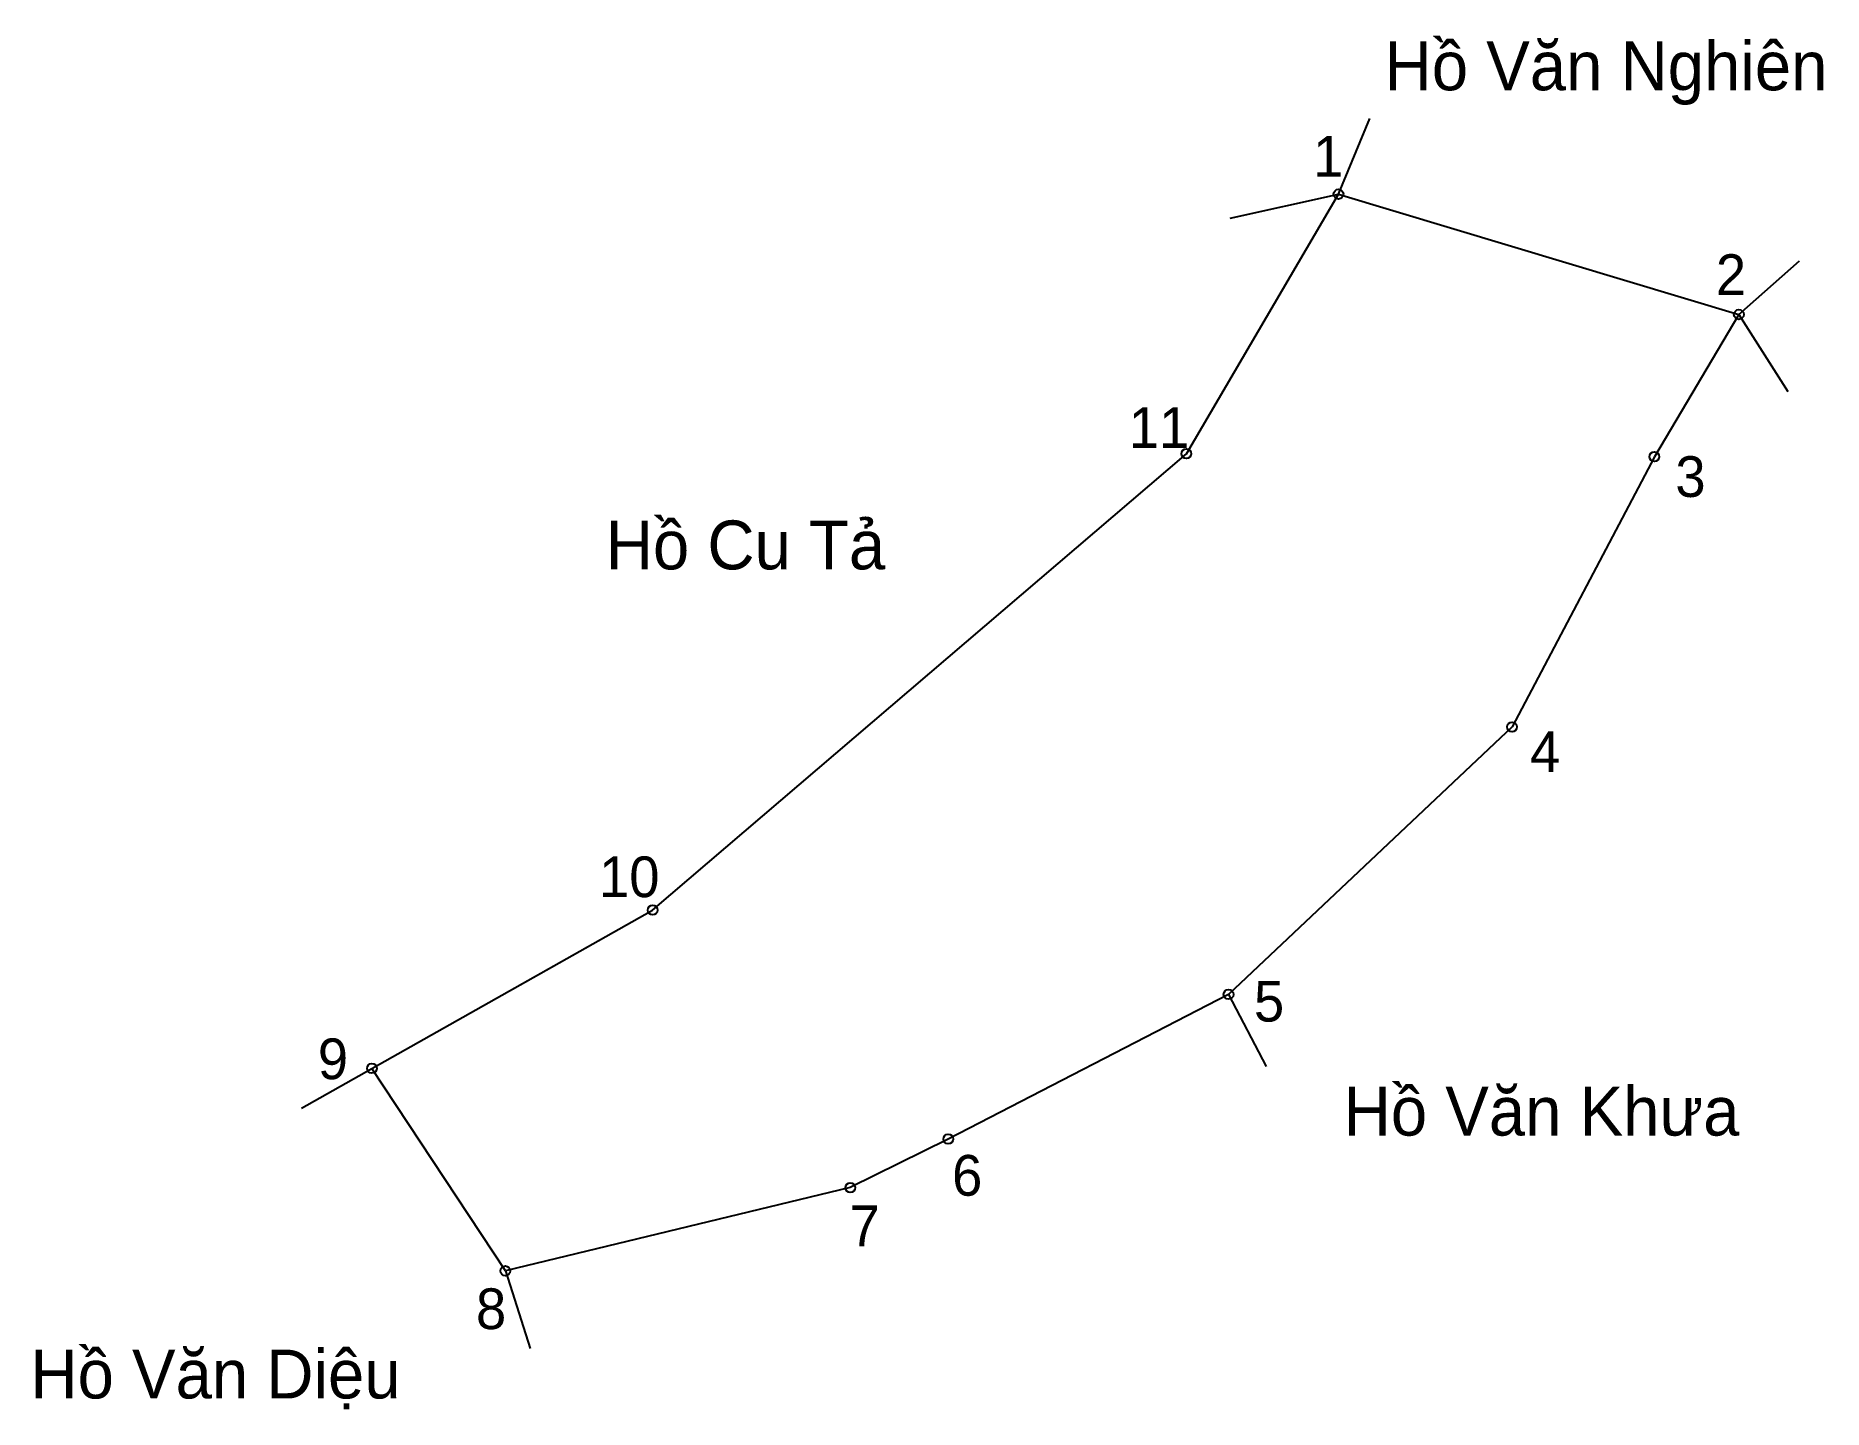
# Model space of a CAD drawing. Extents: x 547079 to 547302, y 1825839 to 1826010.
import ezdxf

# ---------------------------------------------------------------- set-up
doc = ezdxf.new("R2010")
doc.units = 0
for name, color, linetype in [('CanhThua', 7, 'Continuous'), ('MocDinhThua', 7, 'Continuous'), ('RauThua', 7, 'Continuous'), ('SoHieuDinhThua', 7, 'Continuous'), ('TenChuLanCan', 7, 'Continuous')]:
    doc.layers.add(name, color=color, linetype=linetype)

msp = doc.modelspace()

# ---------------------------------------------------------------- linework, layer by layer
at = {"layer": 'CanhThua'}
for p, q in [((547222.41, 1825958.03), (547241.43, 1825990.47)), ((547241.43, 1825990.47), (547291.48, 1825975.43)), ((547291.48, 1825975.43), (547280.92, 1825957.65)), ((547155.68, 1825900.98), (547222.41, 1825958.03)), ((547280.92, 1825957.65), (547263.12, 1825923.88)), ((547263.12, 1825923.88), (547227.68, 1825890.44)), ((547120.59, 1825881.2), (547155.68, 1825900.98)), ((547227.68, 1825890.44), (547192.64, 1825872.36)), ((547137.28, 1825855.89), (547120.59, 1825881.2)), ((547192.64, 1825872.36), (547180.39, 1825866.29)), ((547180.39, 1825866.29), (547137.28, 1825855.89))]:
    msp.add_line(p, q, dxfattribs=at)
at = {"layer": 'MocDinhThua'}
for centre in [(547241.43, 1825990.47), (547291.48, 1825975.43), (547222.41, 1825958.03), (547280.92, 1825957.65), (547263.12, 1825923.88), (547155.68, 1825900.98), (547227.68, 1825890.44), (547120.59, 1825881.2), (547192.64, 1825872.36), (547180.39, 1825866.29), (547137.28, 1825855.89)]:
    msp.add_circle(centre, 0.61, dxfattribs=at)
at = {"layer": 'RauThua'}
for p, q in [((547241.43, 1825990.47), (547245.33, 1825999.92)), ((547227.88, 1825987.46), (547241.43, 1825990.47)), ((547291.48, 1825975.43), (547299.08, 1825982.14)), ((547291.48, 1825975.43), (547297.6, 1825965.81)), ((547138.18, 1825891.11), (547155.68, 1825900.98)), ((547227.68, 1825890.44), (547232.38, 1825881.42)), ((547111.77, 1825876.23), (547120.59, 1825881.2)), ((547137.28, 1825855.89), (547140.36, 1825846.17))]:
    msp.add_line(p, q, dxfattribs=at)

# ---------------------------------------------------------------- texts
at = {"layer": 'SoHieuDinhThua'}
for s, height, p in [('1', 5.09, (547238.25, 1825992.66)), ('2', 5.09, (547288.6, 1825977.86)), ('11', 5.086, (547215.21, 1825958.75)), ('3', 5.09, (547283.54, 1825952.62)), ('4', 5.09, (547265.36, 1825918.25)), ('10', 5.086, (547148.98, 1825902.6)), ('5', 5.09, (547230.86, 1825887.05)), ('9', 5.09, (547113.83, 1825879.85)), ('6', 5.09, (547193.12, 1825865.28)), ('7', 5.09, (547180.31, 1825858.97)), ('8', 5.09, (547133.6, 1825848.61))]:
    msp.add_text(s, height=height, dxfattribs=at).set_placement(p)
at = {"layer": 'TenChuLanCan'}
for s, height, p in [('Hồ Văn Nghiên', 6.1037, (547247.2, 1826003.45)), ('Hồ Cu Tả', 6.104, (547149.83, 1825943.57)), ('Hồ Văn Khưa', 6.1037, (547242.08, 1825872.8)), ('Hồ Văn Diệu', 6.1037, (547077.9, 1825839.94))]:
    msp.add_text(s, height=height, dxfattribs=at).set_placement(p)

doc.saveas('drawing.dxf')
